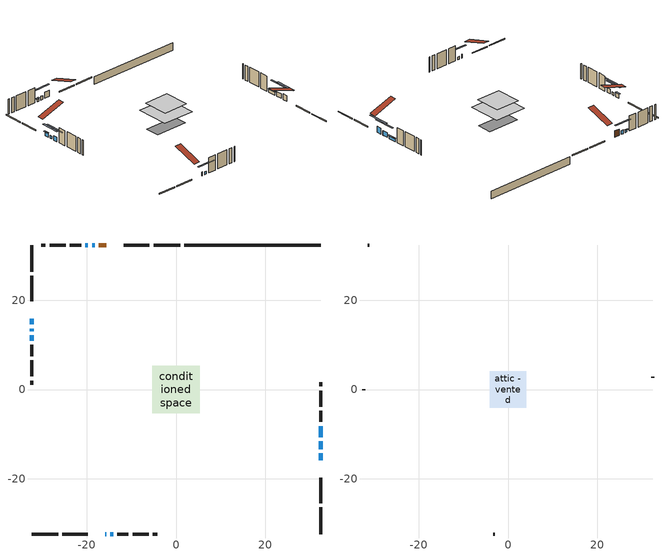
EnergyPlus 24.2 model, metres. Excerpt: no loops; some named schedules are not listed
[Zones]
conditioned space
 floor outside (Floor1 construction): -1.87,-1.87 -1.87,1.87 1.87,1.87 1.87,-1.87 z0.57
 floor adiabatic (AdiabaticFloorConstruction): -5.26,-5.26 -5.26,5.26 5.26,5.26 5.26,-5.26 z3.01
 floor foundation (Slab1 construction): -5.33,-2.29 -5.33,2.29 5.33,2.29 5.33,-2.29 z-1.87
 wall outside (RimJoist1 construction): 0.93,32.33 -5.02,32.33 / -32.33,-32.33 -26.39,-32.33 / -32.33,32.33 -32.33,26.39 / 32.33,-32.33 32.33,-26.39 z0.57:0.87
 wall outside (RimJoist2 construction): -5.95,32.33 -11.66,32.33 / -25.46,-32.33 -19.75,-32.33 / -32.33,25.46 -32.33,19.75 / 32.33,-25.46 32.33,-19.75 z0.57:0.87
 wall outside (AdiabaticWallConstruction 1): -15.61,32.33 -17.23,32.33 z0.57:2.6
 wall outside (AdiabaticWallConstruction): -15.8,-32.33 -15.6,-32.33 / -32.33,15.8 -32.33,14.57 / -18.16,32.33 -18.77,32.33 z0.57:1.79; 32.33,-15.8 32.33,-14.27 z0.57:2.5; 32.33,-13.34 32.33,-11.56 z0.57:2.09; -14.68,-32.33 -14.06,-32.33 / -32.33,13.65 -32.33,13.03 / 32.33,-10.64 32.33,-8.2 z0.57:1.49; -19.7,32.33 -20.31,32.33 z0.57:1.33; -32.33,12.11 -32.33,10.89 z0.57:1.99
 wall outside (Wall1 construction): -21.24,32.33 -23.73,32.33 / -13.14,-32.33 -10.65,-32.33 / -32.33,9.96 -32.33,7.47 / 32.33,-7.27 32.33,-4.78 z0.57:5.45
 wall outside (Wall2 construction): -24.66,32.33 -28.28,32.33 / -9.72,-32.33 -6.09,-32.33 / -32.33,6.54 -32.33,2.92 / 32.33,-3.85 32.33,-0.23 z0.57:5.45
 wall outside (Wall3 construction): -29.21,32.33 -30.16,32.33 / -5.17,-32.33 -4.21,-32.33 / -32.33,1.99 -32.33,1.04 / 32.33,0.7 32.33,1.66 z0.57:5.45
 wall foundation (FoundationWall1 construction): 32.33,32.33 1.85,32.33 z-1.87:0.57
 window (WindowConstruction 9): -15.79,-32.33 -15.6,-32.33 z0.57:1.79
 window (WindowConstruction 8): -32.33,15.79 -32.33,14.58 z0.57:1.79
 window (WindowConstruction): 32.33,-15.79 32.33,-14.27 z0.57:2.5
 window (WindowConstruction 1): 32.33,-13.34 32.33,-11.56 z0.57:2.09
 window (WindowConstruction 2): -14.67,-32.33 -14.07,-32.33 z0.57:1.48
 window (WindowConstruction 3): -32.33,13.65 -32.33,13.04 z0.57:1.48
 window (WindowConstruction 4): 32.33,-10.64 32.33,-8.2 z0.57:1.48
 window (WindowConstruction 5): -18.16,32.33 -18.77,32.33 z0.57:1.79
 window (WindowConstruction 6): -19.7,32.33 -20.31,32.33 z0.57:1.33
 window (WindowConstruction 7): -32.33,12.11 -32.33,10.89 z0.57:1.99
 door (Door): -15.61,32.33 -17.23,32.33 z0.57:2.6
 ceiling adiabatic (AdiabaticFloorConstruction): 5.26,-5.26 5.26,5.26 -5.26,5.26 -5.26,-5.26 z3.01
attic - vented
 floor to conditioned space (Floor2 construction Reversed): -4.08,-4.08 -4.08,4.08 4.08,4.08 4.08,-4.08 z5.45
 wall outside (Wall4 construction): -31.09,32.33 -31.4,32.33 / -3.28,-32.33 -2.97,-32.33 / -32.33,0.11 -32.33,-0.2 / 32.33,2.59 32.33,2.9 z0.57:5.45
 roof outside (Roof1 construction): -14.68,32.33,5.45 -14.68,24.39,8.09 -12.59,24.39,8.09 -12.59,32.33,5.45; -16.72,-32.33,5.45 -16.72,-24.39,8.09 -18.82,-24.39,8.09 -18.82,-32.33,5.45; -32.33,16.72,5.45 -24.39,16.72,8.09 -24.39,18.82,8.09 -32.33,18.82,5.45; 32.33,-16.72,5.45 24.39,-16.72,8.09 24.39,-18.82,8.09 32.33,-18.82,5.45
shading: -32.33,14.37 -32.33,16 -32.74,16 -32.74,14.37 z1.99; 32.33,-11.63 32.33,-18.43 32.74,-18.43 32.74,-11.63 z5.14; 32.33,-8.92 32.33,-15.98 32.74,-15.98 32.74,-8.92 z4.73; -11.43,-32.33 -17.31,-32.33 -17.31,-32.74 -11.43,-32.74 z4.12; -32.33,10.4 -32.33,16.29 -32.74,16.29 -32.74,10.4 z4.12; 32.33,-8 32.33,-10.84 32.74,-10.84 32.74,-8 z1.69; -21.41,32.33 -15.52,32.33 -15.52,32.74 -21.41,32.74 z4.43; -20.51,32.33 -19.5,32.33 -19.5,32.74 -20.51,32.74 z1.53; -32.33,8.25 -32.33,14.75 -32.74,14.75 -32.74,8.25 z4.63
[Building]
Building 1: Terrain=Suburbs
[Site:Location]
London AP_ON: Latitude {deg}=43.03; Longitude {deg}=-81.15; Time Zone {hr}=-5; Elevation {m}=278; Keep Site Location Information=Yes
[Site:GroundTemperature:Shallow]
3.98693, 1.93205, 1.76749, 2.74264, 6.6573, 10.5537, 13.9317, 16.0716, 16.2534, 14.513, 11.2211, 7.44421
[Site:WaterMainsTemperature]
Calculation Method=Schedule; Temperature Schedule=mains temperature schedule
[Material] Roughness=Rough; Thermal Absorptance=0.9
Name | Thickness {m} | Conductivity {W/m-K} | Density {kg/m3} | Specific Heat {J/kg-K} | Solar Absorptance | Visible Absorptance
asphalt or fiberglass shingles | 0.00635 | 0.162714 | 1121.4 | 1465.45 | 0.4 | 0.4
ceiling loosefill ins | 0.254 | 0.0480833 | 16.02 | 1046.75 | 0.7 | 0.7
ceiling stud and cavity | 0.1397 | 0.161254 | 65.682 | 1177.47 | 0.7 | 0.7
concrete 4.0 in. | 0.1016 | 1.803125 | 2242.8 | 837.4 | 0.7 | 0.7
concrete 8.0 in. | 0.2032 | 1.803125 | 2242.8 | 837.4 | 0.7 | 0.7
door material | 0.04445 | 0.053851 | 512.64 | 1214.23 | 0.7 | 0.7
floor covering | 0.0127 | 0.0433444 | 54.468 | 1339.84 | 0.6 | 0.6
floor rigid ins | 0.051816 | 0.029427 | 32.04 | 1214.23 | 0.7 | 0.7
floor rigid ins 1; wall rigid ins | 0.512978 | 0.029427 | 32.04 | 1214.23 | 0.7 | 0.7
floor stud and cavity | 0.1397 | 0.0893242 | 92.3553 | 1139.71 | 0.7 | 0.7
floor stud and cavity 1 | 0.1397 | 1.75129 | 37.0049 | 1207.88 | 0.7 | 0.7
furniture material conditioned space 1 | 0.1524 | 0.115458 | 640.8 | 1214.23 | 0.6 | 0.6
gypsum board | 0.0127 | 0.160291 | 801 | 837.4 | 0.6 | 0.6
gypsum board 1 | 0.00254 | 0.160291 | 801 | 837.4 | 0.6 | 0.6
osb sheathing 0.5 in. | 0.0127 | 0.115458 | 512.64 | 1214.23 | 0.7 | 0.7
osb sheathing 0.75 in. | 0.01905 | 0.115458 | 512.64 | 1214.23 | 0.7 | 0.7
osb sheathing 2.0 in. | 0.0508 | 0.115458 | 512.64 | 1214.23 | 0.7 | 0.7
rim joist stud and cavity | 0.0508 | 0.0451784 | 125.044 | 1163.47 | 0.6 | 0.6
rim joist stud and cavity 1 | 0.0508 | 0.029095 | 125.044 | 1163.47 | 0.6 | 0.6
wall stud and cavity | 0.1397 | 0.0832512 | 139.0536 | 1170.24 | 0.7 | 0.7
wall stud and cavity 1 | 0.1397 | 0.0823866 | 139.0536 | 1170.24 | 0.7 | 0.7
wall stud and cavity 2 | 0.0889 | 0.26266 | 50.32683 | 1063.81 | 0.7 | 0.7
wall stud and cavity 3 | 0.0889 | 6.1454 | 50.32683 | 1063.81 | 0.6 | 0.6
wall stud and cavity 4 | 0.0889 | 0.380278 | 52.3479 | 1209.89 | 0.7 | 0.7
wall stud and cavity 5 | 0.0889 | 0.391764 | 83.0341 | 1211.67 | 0.7 | 0.7
wood siding | 0.0254 | 0.102417 | 544.68 | 1172.36 | 0.4 | 0.4
wood siding 1 | 0.00254 | 0.102417 | 544.68 | 1172.36 | 0.4 | 0.4
wood siding 2; wood siding 3; wood siding 4 | 0.0254 | 0.102417 | 544.68 | 1172.36 | 0.7 | 0.7
[WindowMaterial:SimpleGlazingSystem]
Name | U-Factor {W/m2-K} | Solar Heat Gain Coefficient
WindowMaterial | 2.938365 | 0.62
WindowMaterial 1 | 2.94461 | 0.61
WindowMaterial 2 | 3.0383 | 0.46
WindowMaterial 3 | 2.99571 | 0.51
WindowMaterial 4 | 2.99685 | 0.54
WindowMaterial 5 | 3.01842 | 0.5
WindowMaterial 6 | 3.05533 | 0.44
WindowMaterial 7 | 2.92814 | 0.61
WindowMaterial 8 | 2.93496 | 0.6
WindowMaterial 9 | 7.55855 | 0.54
[Construction]
AdiabaticFloorConstruction: floor stud and cavity 1, floor rigid ins 1, osb sheathing 0.75 in., floor covering
AdiabaticWallConstruction: wood siding 3, wall rigid ins, wall stud and cavity 4, gypsum board
AdiabaticWallConstruction 1: wood siding 4, wall rigid ins, wall stud and cavity 4, gypsum board
Door: door material
Floor1 construction: floor stud and cavity, floor rigid ins, osb sheathing 0.75 in., floor covering
Floor2 construction Reversed: gypsum board, ceiling stud and cavity, ceiling loosefill ins
FoundationWall1 construction: concrete 8.0 in.
furniture construction conditioned space 1: furniture material conditioned space 1
PartitionWallConstruction: gypsum board, wall stud and cavity 5, gypsum board
RimJoist1 construction: wood siding 2, osb sheathing 2.0 in., rim joist stud and cavity
RimJoist2 construction: wood siding 2, osb sheathing 2.0 in., rim joist stud and cavity 1
Roof1 construction: asphalt or fiberglass shingles
Slab1 construction: concrete 4.0 in.
Wall1 construction: wood siding, osb sheathing 0.5 in., wall stud and cavity, gypsum board
Wall2 construction: wood siding, osb sheathing 0.5 in., wall stud and cavity 1, gypsum board
Wall3 construction: wood siding 1, wall stud and cavity 2, gypsum board 1
Wall4 construction: wood siding 1, wall stud and cavity 3
WindowConstruction: WindowMaterial
WindowConstruction 1: WindowMaterial 1
WindowConstruction 2: WindowMaterial 2
WindowConstruction 3: WindowMaterial 3
WindowConstruction 4: WindowMaterial 4
WindowConstruction 5: WindowMaterial 5
WindowConstruction 6: WindowMaterial 6
WindowConstruction 7: WindowMaterial 7
WindowConstruction 8: WindowMaterial 8
WindowConstruction 9: WindowMaterial 9
[Zone] Multiplier=1; Part of Total Floor Area=Yes
Name | Volume {m3}
attic - vented | 28.5941
conditioned space | 412.5
[Space]
Name | Zone | Volume {m3}
attic - vented 1 | attic - vented | 28.5941
conditioned space 1 | conditioned space | 412.5
[ZoneInfiltration:EffectiveLeakageArea]
infil attic - vented 1: Zone or Space=attic - vented 1; Schedule=Always On Discrete; Effective Air Leakage Area {cm2}=2902.69; Stack Coefficient=0.00052326; Wind Coefficient=1.54554e-05
[ZoneMixing]
whole house fan mix: Zone or Space=attic - vented; Schedule=Always On Continuous; Design Flow Rate Calculation Method=Flow/Zone; Design Flow Rate {m3/s}=0; Source Zone or Space=conditioned space
[SurfaceProperty:ExposedFoundationPerimeter]
Slab1: Exposed Perimeter Calculation Method=TotalExposedPerimeter; Total Exposed Perimeter {m}=30.479
[InternalMass] Zone or ZoneList=conditioned space; Space or SpaceList=conditioned space 1
Name | Construction | Surface Area {m2}
furniture mass conditioned space 1 | furniture construction conditioned space 1 | 69.3639
partition wall mass | PartitionWallConstruction | 173.41
[Lights]
interior lighting: Zone or ZoneList or Space or SpaceList=conditioned space 1; Schedule=interior lighting schedule; Design Level Calculation Method=LightingLevel; Lighting Level {W}=343.2; Return Air Fraction=0; Fraction Radiant=0.6; Fraction Visible=0.2; Fraction Replaceable=1
[People]
occupants: Zone or ZoneList or Space or SpaceList=conditioned space 1; Number of People Schedule=occupants schedule; Number of People Calculation Method=People; Number of People=3; Fraction Radiant=0.314171; Sensible Heat Fraction=0.56303; Activity Level Schedule=occupants activity schedule; Carbon Dioxide Generation Rate {m3/s-W}=0; Enable ASHRAE 55 Comfort Warnings=No; Mean Radiant Temperature Calculation Type=EnclosureAveraged
[ElectricEquipment] Zone or ZoneList or Space or SpaceList=conditioned space 1; Design Level Calculation Method=EquipmentLevel
Name | Schedule | Design Level {W} | Fraction Latent | Fraction Radiant | Fraction Lost
clothes dryer | clothes dryer schedule | 140.772 | 0.015 | 0.081 | 0.85
clothes washer | clothes washer schedule | 32.1985 | 0.03 | 0.162 | 0.7
cooking range | cooking range schedule | 215.147 | 0.08 | 0.432 | 0.2
dishwasher | dishwasher schedule | 66.8632 | 0.3 | 0.18 | 0.4
fridge | fridge schedule | 72.9452 | 0 | 0.6 | 0
mech vent house fan | mech vent house fan schedule | 0 | 0 | 0 | 1
mech vent house fan cfis | mech vent house fan cfis schedule | 0 | 0 | 0 | 0
misc plug loads | misc plug loads schedule | 494.7 | 0.045 | 0.513 | 0.1
whole house fan | Always On Discrete | 0 | 0 | 0 | 1
[OtherEquipment] Zone or ZoneList or Space or SpaceList=conditioned space 1; Design Level Calculation Method=EquipmentLevel
Name | Fuel Type | Schedule | Design Level {W} | Fraction Latent | Fraction Radiant | Fraction Lost
clothes dryer 1 | Electricity | clothes dryer schedule | 0 | 0.015 | 0.081 | 0.85
cooking range 1 | Electricity | cooking range schedule | 0 | 0.08 | 0.432 | 0.2
general water use latent | None | general water use schedule | 62.594 | 1 | 0 | 0
general water use sensible | None | general water use schedule | -61.6891 | 0 | 0.6 | 0
mech vent house fan latent load | None | Always On Discrete | 0 | 1 | 0 | 0
mech vent house fan sensible load | None | Always On Discrete | 0 | 0 | 0 | 0
water heater energy adjustment1 | NaturalGas | Always On Discrete | 0.01 | 0 | 0 | 1
[ZoneInfiltration:DesignFlowRate] Zone or ZoneList or Space or SpaceList=conditioned space 1; Schedule=Always On Discrete; Design Flow Rate Calculation Method=Flow/Zone; Design Flow Rate {m3/s}=0
infil flow; natural vent flow; whole house fan flow
[AvailabilityManager:Scheduled]
central ac and furnace airloop Availability Manager: Schedule=Always On Discrete
[Foundation:Kiva]
Foundation Kiva 1: Initial Indoor Air Temperature {C}=18; Wall Height Above Grade {m}=0.569976; Wall Depth Below Slab {m}=0.2032
[Foundation:Kiva:Settings]
Soil Conductivity {W/m-K}=0.849921; Soil Density {kg/m3}=1842.3; Soil Specific Heat {J/kg-K}=418.7; Ground Solar Absorptivity=0.9; Ground Thermal Absorptivity=0.9; Ground Surface Roughness {m}=0.03; Far-Field Width {m}=40; Deep-Ground Boundary Condition=ZeroFlux; Deep-Ground Depth {m}=40; Minimum Cell Dimension {m}=0.2; Maximum Cell Growth Coefficient=3; Simulation Timestep=Timestep
[Exterior:Lights]
exterior lighting: Schedule=exterior lighting schedule; Design Level {W}=75.6
[EnergyManagementSystem:GlobalVariable]
central_ac_and_furnace_airloop_Fan_RTF
infil_program_Qfan
infil_program_Qinf
natural_vent_program_Qnv
natural_vent_program_Qwhf
[EnergyManagementSystem:Sensor]
Name | Output:Variable or Output:Meter Index Key | Output:Variable or Output:Meter
airflow_gain | infil flow | Infiltration Sensible Heat Gain Energy
airflow_gain_1 | natural vent flow | Infiltration Sensible Heat Gain Energy
airflow_gain_2 | whole house fan flow | Infiltration Sensible Heat Gain Energy
airflow_loss | infil flow | Infiltration Sensible Heat Loss Energy
airflow_loss_1 | natural vent flow | Infiltration Sensible Heat Loss Energy
airflow_loss_2 | whole house fan flow | Infiltration Sensible Heat Loss Energy
clg_load_cond |  | Cooling:EnergyTransfer:Zone:CONDITIONED SPACE
clg_sp_s; clg_sp_s_1 | cooling setpoint | Schedule Value
clothes_dryer_exhaust_0_sch_s | clothes dryer exhaust 0 schedule | Schedule Value
cool_season | cooling season schedule | Schedule Value
htg_load_cond |  | Heating:EnergyTransfer:Zone:CONDITIONED SPACE
htg_sp_s; htg_sp_s_1 | heating setpoint | Schedule Value
ig_ee_conv | clothes dryer | Electric Equipment Convective Heating Energy
ig_ee_conv_2 | cooking range | Electric Equipment Convective Heating Energy
ig_ee_conv_4 | fridge | Electric Equipment Convective Heating Energy
ig_ee_conv_5 | misc plug loads | Electric Equipment Convective Heating Energy
ig_ee_conv_6 | whole house fan | Electric Equipment Convective Heating Energy
ig_ee_rad | clothes dryer | Electric Equipment Radiant Heating Energy
ig_ee_rad_2 | cooking range | Electric Equipment Radiant Heating Energy
ig_ee_rad_4 | fridge | Electric Equipment Radiant Heating Energy
ig_ee_rad_5 | misc plug loads | Electric Equipment Radiant Heating Energy
ig_ee_rad_6 | whole house fan | Electric Equipment Radiant Heating Energy
ig_lgt_conv | interior lighting | Lights Convective Heating Energy
ig_lgt_rad | interior lighting | Lights Radiant Heating Energy
ig_lgt_vis | interior lighting | Lights Visible Radiation Heating Energy
ig_oe_conv | clothes dryer 1 | Other Equipment Convective Heating Energy
ig_oe_conv_1 | cooking range 1 | Other Equipment Convective Heating Energy
ig_oe_conv_2 | general water use latent | Other Equipment Convective Heating Energy
ig_oe_conv_3 | general water use sensible | Other Equipment Convective Heating Energy
ig_oe_conv_4 | water heater energy adjustment1 | Other Equipment Convective Heating Energy
ig_oe_rad | clothes dryer 1 | Other Equipment Radiant Heating Energy
ig_oe_rad_1 | cooking range 1 | Other Equipment Radiant Heating Energy
ig_oe_rad_2 | general water use latent | Other Equipment Radiant Heating Energy
ig_oe_rad_3 | general water use sensible | Other Equipment Radiant Heating Energy
ig_oe_rad_4 | water heater energy adjustment1 | Other Equipment Radiant Heating Energy
ig_ppl_conv | occupants | People Convective Heating Energy
ig_ppl_rad | occupants | People Radiant Heating Energy
im_conv | furniture mass conditioned space 1 | Surface Inside Face Convection Heat Gain Energy
im_conv_1 | partition wall mass | Surface Inside Face Convection Heat Gain Energy
im_ig | furniture mass conditioned space 1 | Surface Inside Face Internal Gains Radiation Heat Gain Energy
im_ig_1 | partition wall mass | Surface Inside Face Internal Gains Radiation Heat Gain Energy
im_lgt | furniture mass conditioned space 1 | Surface Inside Face Lights Radiation Heat Gain Energy
im_lgt_1 | partition wall mass | Surface Inside Face Lights Radiation Heat Gain Energy
im_sol | furniture mass conditioned space 1 | Surface Inside Face Solar Radiation Heat Gain Energy
im_sol_1 | partition wall mass | Surface Inside Face Solar Radiation Heat Gain Energy
im_surf | furniture mass conditioned space 1 | Surface Inside Face Net Surface Thermal Radiation Heat Gain Energy
im_surf_1 | partition wall mass | Surface Inside Face Net Surface Thermal Radiation Heat Gain Energy
mv_conv | mech vent house fan | Electric Equipment Convective Heating Energy
mv_conv_1 | mech vent house fan cfis | Electric Equipment Convective Heating Energy
mv_conv_2 | mech vent house fan latent load | Other Equipment Convective Heating Energy
mv_conv_3 | mech vent house fan sensible load | Other Equipment Convective Heating Energy
mv_rad | mech vent house fan | Electric Equipment Radiant Heating Energy
mv_rad_1 | mech vent house fan cfis | Electric Equipment Radiant Heating Energy
mv_rad_2 | mech vent house fan latent load | Other Equipment Radiant Heating Energy
mv_rad_3 | mech vent house fan sensible load | Other Equipment Radiant Heating Energy
natural_vent_s | natural vent schedule | Schedule Value
out_pb_s |  | Site Outdoor Air Barometric Pressure
out_wt_s |  | Site Outdoor Air Humidity Ratio
site_vw_s |  | Site Wind Speed
ss_back_out | Window1 | Surface Window Shortwave from Zone Back Out Window Heat Transfer Rate
ss_back_out_1 | Window10 | Surface Window Shortwave from Zone Back Out Window Heat Transfer Rate
ss_back_out_2 | Window2 | Surface Window Shortwave from Zone Back Out Window Heat Transfer Rate
ss_back_out_3 | Window3 | Surface Window Shortwave from Zone Back Out Window Heat Transfer Rate
ss_back_out_4 | Window4 | Surface Window Shortwave from Zone Back Out Window Heat Transfer Rate
ss_back_out_5 | Window5 | Surface Window Shortwave from Zone Back Out Window Heat Transfer Rate
ss_back_out_6 | Window6 | Surface Window Shortwave from Zone Back Out Window Heat Transfer Rate
ss_back_out_7 | Window7 | Surface Window Shortwave from Zone Back Out Window Heat Transfer Rate
ss_back_out_8 | Window8 | Surface Window Shortwave from Zone Back Out Window Heat Transfer Rate
ss_back_out_9 | Window9 | Surface Window Shortwave from Zone Back Out Window Heat Transfer Rate
ss_conv | Door1 | Surface Inside Face Convection Heat Gain Energy
ss_conv_1 | Window1 | Surface Inside Face Convection Heat Gain Energy
ss_conv_10 | Window9 | Surface Inside Face Convection Heat Gain Energy
ss_conv_2 | Window10 | Surface Inside Face Convection Heat Gain Energy
ss_conv_3 | Window2 | Surface Inside Face Convection Heat Gain Energy
ss_conv_4 | Window3 | Surface Inside Face Convection Heat Gain Energy
ss_conv_5 | Window4 | Surface Inside Face Convection Heat Gain Energy
ss_conv_6 | Window5 | Surface Inside Face Convection Heat Gain Energy
ss_conv_7 | Window6 | Surface Inside Face Convection Heat Gain Energy
ss_conv_8 | Window7 | Surface Inside Face Convection Heat Gain Energy
ss_conv_9 | Window8 | Surface Inside Face Convection Heat Gain Energy
ss_ig | Door1 | Surface Inside Face Internal Gains Radiation Heat Gain Energy
ss_ig_1 | Window1 | Surface Inside Face Internal Gains Radiation Heat Gain Energy
ss_ig_10 | Window9 | Surface Inside Face Internal Gains Radiation Heat Gain Energy
ss_ig_2 | Window10 | Surface Inside Face Internal Gains Radiation Heat Gain Energy
ss_ig_3 | Window2 | Surface Inside Face Internal Gains Radiation Heat Gain Energy
ss_ig_4 | Window3 | Surface Inside Face Internal Gains Radiation Heat Gain Energy
ss_ig_5 | Window4 | Surface Inside Face Internal Gains Radiation Heat Gain Energy
ss_ig_6 | Window5 | Surface Inside Face Internal Gains Radiation Heat Gain Energy
ss_ig_7 | Window6 | Surface Inside Face Internal Gains Radiation Heat Gain Energy
ss_ig_8 | Window7 | Surface Inside Face Internal Gains Radiation Heat Gain Energy
ss_ig_9 | Window8 | Surface Inside Face Internal Gains Radiation Heat Gain Energy
ss_lgt | Door1 | Surface Inside Face Lights Radiation Heat Gain Energy
ss_sol | Door1 | Surface Inside Face Solar Radiation Heat Gain Energy
ss_surf | Door1 | Surface Inside Face Net Surface Thermal Radiation Heat Gain Energy
ss_surf_1 | Window1 | Surface Inside Face Net Surface Thermal Radiation Heat Gain Energy
ss_surf_10 | Window9 | Surface Inside Face Net Surface Thermal Radiation Heat Gain Energy
ss_surf_2 | Window10 | Surface Inside Face Net Surface Thermal Radiation Heat Gain Energy
ss_surf_3 | Window2 | Surface Inside Face Net Surface Thermal Radiation Heat Gain Energy
ss_surf_4 | Window3 | Surface Inside Face Net Surface Thermal Radiation Heat Gain Energy
ss_surf_5 | Window4 | Surface Inside Face Net Surface Thermal Radiation Heat Gain Energy
ss_surf_6 | Window5 | Surface Inside Face Net Surface Thermal Radiation Heat Gain Energy
ss_surf_7 | Window6 | Surface Inside Face Net Surface Thermal Radiation Heat Gain Energy
ss_surf_8 | Window7 | Surface Inside Face Net Surface Thermal Radiation Heat Gain Energy
ss_surf_9 | Window8 | Surface Inside Face Net Surface Thermal Radiation Heat Gain Energy
ss_trans_in | Window1 | Surface Window Transmitted Solar Radiation Rate
ss_trans_in_1 | Window10 | Surface Window Transmitted Solar Radiation Rate
ss_trans_in_2 | Window2 | Surface Window Transmitted Solar Radiation Rate
ss_trans_in_3 | Window3 | Surface Window Transmitted Solar Radiation Rate
ss_trans_in_4 | Window4 | Surface Window Transmitted Solar Radiation Rate
ss_trans_in_5 | Window5 | Surface Window Transmitted Solar Radiation Rate
ss_trans_in_6 | Window6 | Surface Window Transmitted Solar Radiation Rate
ss_trans_in_7 | Window7 | Surface Window Transmitted Solar Radiation Rate
ss_trans_in_8 | Window8 | Surface Window Transmitted Solar Radiation Rate
ss_trans_in_9 | Window9 | Surface Window Transmitted Solar Radiation Rate
ss_trans_out | Window1 | Surface Inside Face Initial Transmitted Diffuse Transmitted Out Window Solar Radiation Rate
ss_trans_out_1 | Window10 | Surface Inside Face Initial Transmitted Diffuse Transmitted Out Window Solar Radiation Rate
ss_trans_out_2 | Window2 | Surface Inside Face Initial Transmitted Diffuse Transmitted Out Window Solar Radiation Rate
ss_trans_out_3 | Window3 | Surface Inside Face Initial Transmitted Diffuse Transmitted Out Window Solar Radiation Rate
ss_trans_out_4 | Window4 | Surface Inside Face Initial Transmitted Diffuse Transmitted Out Window Solar Radiation Rate
ss_trans_out_5 | Window5 | Surface Inside Face Initial Transmitted Diffuse Transmitted Out Window Solar Radiation Rate
ss_trans_out_6 | Window6 | Surface Inside Face Initial Transmitted Diffuse Transmitted Out Window Solar Radiation Rate
ss_trans_out_7 | Window7 | Surface Inside Face Initial Transmitted Diffuse Transmitted Out Window Solar Radiation Rate
ss_trans_out_8 | Window8 | Surface Inside Face Initial Transmitted Diffuse Transmitted Out Window Solar Radiation Rate
ss_trans_out_9 | Window9 | Surface Inside Face Initial Transmitted Diffuse Transmitted Out Window Solar Radiation Rate
s_conv | Floor1 | Surface Inside Face Convection Heat Gain Energy
s_conv_1 | Floor2 | Surface Inside Face Convection Heat Gain Energy
s_conv_10 | RimJoist2:180 | Surface Inside Face Convection Heat Gain Energy
s_conv_11 | RimJoist2:270 | Surface Inside Face Convection Heat Gain Energy
s_conv_12 | RimJoist2:90 | Surface Inside Face Convection Heat Gain Energy
s_conv_13 | Slab1 | Surface Inside Face Convection Heat Gain Energy
s_conv_14 | Wall1:0 | Surface Inside Face Convection Heat Gain Energy
s_conv_15 | Wall1:180 | Surface Inside Face Convection Heat Gain Energy
s_conv_16 | Wall1:270 | Surface Inside Face Convection Heat Gain Energy
s_conv_17 | Wall1:90 | Surface Inside Face Convection Heat Gain Energy
s_conv_18 | Wall2:0 | Surface Inside Face Convection Heat Gain Energy
s_conv_19 | Wall2:180 | Surface Inside Face Convection Heat Gain Energy
s_conv_2 | FoundationWall1 | Surface Inside Face Convection Heat Gain Energy
s_conv_20 | Wall2:270 | Surface Inside Face Convection Heat Gain Energy
s_conv_21 | Wall2:90 | Surface Inside Face Convection Heat Gain Energy
s_conv_22 | Wall3:0 | Surface Inside Face Convection Heat Gain Energy
s_conv_23 | Wall3:180 | Surface Inside Face Convection Heat Gain Energy
s_conv_24 | Wall3:270 | Surface Inside Face Convection Heat Gain Energy
s_conv_25 | Wall3:90 | Surface Inside Face Convection Heat Gain Energy
s_conv_3 | inferred conditioned ceiling | Surface Inside Face Convection Heat Gain Energy
s_conv_4 | inferred conditioned floor | Surface Inside Face Convection Heat Gain Energy
s_conv_5 | RimJoist1:0 | Surface Inside Face Convection Heat Gain Energy
s_conv_6 | RimJoist1:180 | Surface Inside Face Convection Heat Gain Energy
s_conv_7 | RimJoist1:270 | Surface Inside Face Convection Heat Gain Energy
s_conv_8 | RimJoist1:90 | Surface Inside Face Convection Heat Gain Energy
s_conv_9 | RimJoist2:0 | Surface Inside Face Convection Heat Gain Energy
s_ig | Floor1 | Surface Inside Face Internal Gains Radiation Heat Gain Energy
s_ig_1 | Floor2 | Surface Inside Face Internal Gains Radiation Heat Gain Energy
s_ig_10 | RimJoist2:180 | Surface Inside Face Internal Gains Radiation Heat Gain Energy
s_ig_11 | RimJoist2:270 | Surface Inside Face Internal Gains Radiation Heat Gain Energy
s_ig_12 | RimJoist2:90 | Surface Inside Face Internal Gains Radiation Heat Gain Energy
